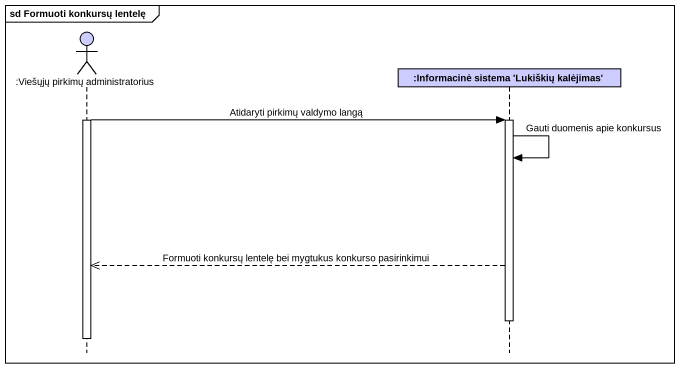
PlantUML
@startuml
mainframe sd Formuoti konkursų lentelę
hide footbox
actor ":Viešųjų pirkimų administratorius" as Viešųjų_pirkimų #CCCCFF
participant ":Informacinė sistema 'Lukiškių kalėjimas'" as Informacinė_sistema #CCCCFF

activate Viešųjų_pirkimų
Viešųjų_pirkimų -> Informacinė_sistema : Atidaryti pirkimų valdymo langą
activate Informacinė_sistema
Informacinė_sistema -> Informacinė_sistema : Gauti duomenis apie konkursus
Informacinė_sistema -->> Viešųjų_pirkimų : Formuoti konkursų lentelę bei mygtukus konkurso pasirinkimui
deactivate Informacinė_sistema
deactivate Viešųjų_pirkimų
@enduml
